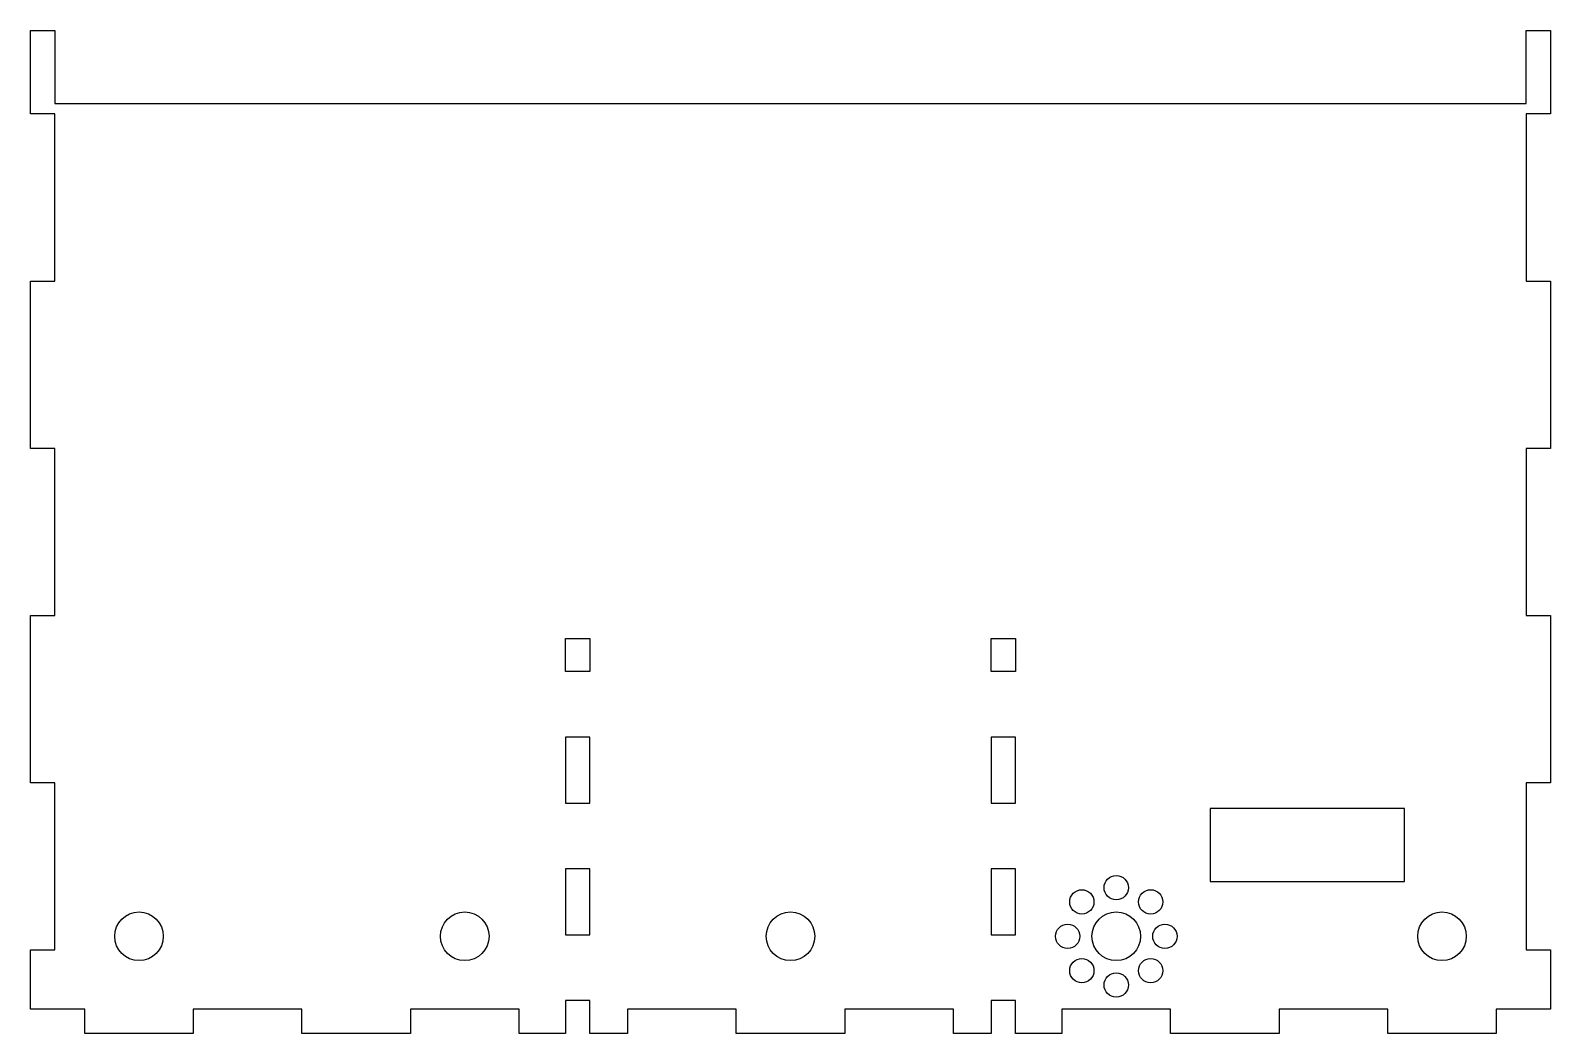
# Model space of a CAD drawing. Header units: millimetres. Extents: x -125 to 125, y 0 to 165.
import ezdxf

# ---------------------------------------------------------------- set-up
doc = ezdxf.new("R2010")
doc.units = ezdxf.units.MM
doc.layers.get('0').update_dxf_attribs({"linetype": 'CONTINUOUS'})

msp = doc.modelspace()

# ---------------------------------------------------------------- linework, layer by layer
for p, q in [((-37, 59.58), (-37, 65)), ((-37, 65), (-33, 65)), ((-33, 65), (-33, 59.58)), ((33, 59.58), (33, 65)), ((33, 65), (37, 65)), ((37, 65), (37, 59.58)), ((-33, 59.58), (-37, 59.58)), ((37, 59.58), (33, 59.58))]:
    msp.add_line(p, q)
for points in [[(-121, 153), (121, 153), (121, 165), (125, 165), (125, 151.25), (121, 151.25), (121, 123.75), (125, 123.75), (125, 96.25), (121, 96.25), (121, 68.75), (125, 68.75), (125, 41.25), (121, 41.25), (121, 13.75), (125, 13.75), (125, 4), (116.07, 4), (116.07, 0), (98.21, 0), (98.21, 4), (80.36, 4), (80.36, 0), (62.5, 0), (62.5, 4), (44.64, 4), (44.64, 0), (37, 0), (37, 5.42), (33, 5.42), (33, 0), (26.79, 0), (26.79, 4), (8.93, 4), (8.93, 0), (-8.93, 0), (-8.93, 4), (-26.79, 4), (-26.79, 0), (-33, 0), (-33, 5.42), (-37, 5.42), (-37, 0), (-44.64, 0), (-44.64, 4), (-62.5, 4), (-62.5, 0), (-80.36, 0), (-80.36, 4), (-98.21, 4), (-98.21, 0), (-116.07, 0), (-116.07, 4), (-125, 4), (-125, 13.75), (-121, 13.75), (-121, 41.25), (-125, 41.25), (-125, 68.75), (-121, 68.75), (-121, 96.25), (-125, 96.25), (-125, 123.75), (-121, 123.75), (-121, 151.25), (-125, 151.25), (-125, 165), (-121, 165)], [(-37, 37.92), (-33, 37.92), (-33, 48.75), (-37, 48.75)], [(37, 48.75), (33, 48.75), (33, 37.92), (37, 37.92)], [(69, 37), (69, 25), (101, 25), (101, 37)], [(-37, 16.25), (-33, 16.25), (-33, 27.08), (-37, 27.08)], [(37, 27.08), (33, 27.08), (33, 16.25), (37, 16.25)]]:
    msp.add_lwpolyline(points, close=True)
for centre, radius in [((53.57, 24), 2), ((47.91, 21.66), 2), ((59.23, 21.66), 2), ((-107.14, 16), 4), ((-53.57, 16), 4), ((0, 16), 4), ((53.57, 16), 4), ((107.14, 16), 4), ((45.57, 16), 2), ((61.57, 16), 2), ((47.91, 10.34), 2), ((53.57, 8), 2), ((59.23, 10.34), 2)]:
    msp.add_circle(centre, radius)

doc.saveas('drawing.dxf')
